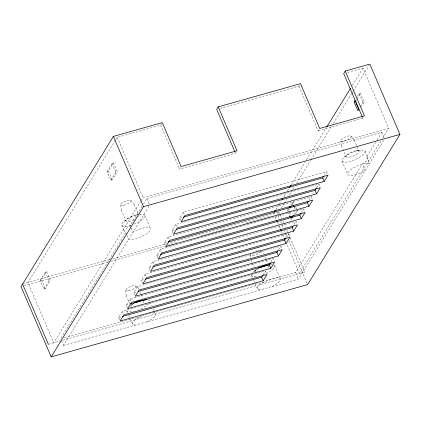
<?xml version="1.0" encoding="UTF-8"?>
<svg xmlns="http://www.w3.org/2000/svg" width="421" height="421" viewBox="0 0 421 421"><rect width="100%" height="100%" fill="white"/><g stroke="black" fill="none" stroke-linecap="round" stroke-linejoin="round"><path stroke-width="0.32" stroke-dasharray="2.1 1.58" d="M115.496 140.172L27.944 282.596L53.735 342.778L140.603 201.464M115.838 139.609L117.212 137.378L160.775 125.1L161.69 123.611M40.148 280.323L45.236 272.05L46.578 271.671L50.341 280.454L45.252 288.732L43.91 289.111L40.148 280.323L41.49 279.944L46.578 271.671M107.029 171.526L112.118 163.248L113.459 162.869L117.222 171.652L112.133 179.93L110.791 180.309L107.029 171.526L108.371 171.147L113.459 162.869M43.91 289.111L48.999 280.833L50.341 280.454M110.791 180.309L115.88 172.031L117.222 171.652M140.946 200.906L143.003 197.554L388.725 128.3L362.934 68.123L346.804 72.67M142.066 206.301L130.121 225.735L129.61 226.045A12.541 3.815 -23.2 0 0 125.558 232.639L125.816 232.734L60.629 338.779L61.398 340.578M143.429 204.08L146.845 198.528L381.831 132.294L384.657 138.888M61.655 341.178L63.455 345.367L149.329 205.669M160.775 125.1L179.599 169.026L180.52 167.537M119.517 319.913L118.511 317.566L122.327 311.361L265.467 271.019L266.472 273.361M127.4 308.083L126.142 305.151L129.957 298.947L273.097 258.599L274.355 261.53M134.778 295.079L133.773 292.737L137.588 286.527L280.728 246.185L281.986 249.116M142.409 282.665L141.409 280.323L145.224 274.113L288.364 233.771L289.616 236.697M150.044 270.25L149.039 267.909L152.855 261.699L295.995 221.357L297.247 224.282M157.675 257.836L156.67 255.489L160.485 249.285L303.625 208.942L304.63 211.284M165.306 245.417L164.301 243.075L168.116 236.87L311.256 196.523L312.514 199.454M172.936 233.002L171.936 230.661L175.752 224.451L318.892 184.109L320.144 187.04M180.572 220.588L179.567 218.246L183.382 212.037L326.522 171.694L327.775 174.62M236.118 152.276L235.507 153.27L179.599 169.026M219.846 108.45L298.978 86.147L299.894 84.658M298.978 86.147L318.181 130.952L319.402 128.968M276.071 209.432L278.818 204.964M279.16 204.406L281.217 201.054M283.964 196.586L286.027 193.234M287.401 190.997L289.116 188.208M291.174 184.856L305.251 161.953M306.625 159.722L326.538 127.326M352.288 85.437L362.934 68.123M277.507 214.31L279.034 211.826L279.807 213.631M281.438 207.911L283.849 203.996M284.191 203.438L286.601 199.517M289.348 195.044L291.411 191.687M292.79 189.45L294.511 186.65M296.573 183.293L310.672 160.354M311.019 159.796L331.995 125.669M333.374 123.432L351.598 93.778M351.945 93.22L352.977 91.541M353.319 90.978L369.138 65.244M288.227 209.037L287.211 210.689L288.553 210.311L289.569 208.658M290.601 205.174L292.3 202.412L293.637 202.038L294.642 204.38M357.482 96.372L359.181 93.615L360.518 93.236L364.286 102.019L361.571 106.434M291.606 205.348L293.637 202.038M355.435 101.514L356.787 99.303M357.129 98.751L360.518 93.236M291.653 218.373L290.974 219.478L292.316 219.099L292.995 217.994M294.026 214.51L296.063 211.2L297.405 210.821L295.647 206.722M360.229 106.813L362.944 102.398L364.286 102.019M295.368 214.131L297.405 210.821M263.241 274.639L265.467 271.019M270.871 262.225L273.097 258.599M278.502 249.806L280.728 246.185M286.138 237.391L288.364 233.771M294.084 224.461L295.995 221.357M301.399 212.563L303.625 208.942M309.03 200.143L311.256 196.523M316.666 187.729L318.892 184.109M324.296 175.315L326.522 171.694M318.181 130.952L362.907 118.348L363.823 116.859M145.392 314.887L257.873 283.275A12.541 3.815 -23.2 0 0 268.645 280.239L295.616 272.55L362.423 163.874L362.934 163.564A12.541 3.815 -23.2 0 0 366.986 156.97L366.723 156.875L375.653 142.351M377.027 140.119L381.831 132.294M380.831 141.146L299.457 273.518L286.822 244.033M382.547 138.356L388.725 128.3M63.455 345.367L298.442 279.139L383.968 140.004M124.148 221.351L127.268 218.704M130.815 305.367L132.152 304.23A7.025 2.137 -23.2 0 0 131.057 305.425M344.294 157.133L347.409 154.486M254 271.661L256.673 269.393M144.135 315.245L143.687 315.461A12.541 3.815 -23.2 0 1 132.91 318.497L64.418 337.71M146.955 321.833L147.213 321.712A12.541 3.815 -23.2 0 0 152.586 312.977M271.919 286.612L272.177 286.49A12.541 3.815 -23.2 0 0 279.412 278.044A12.541 3.815 -23.2 0 0 262.483 282.817A12.541 3.815 -23.2 0 0 260.194 289.869L260.378 289.864M179.567 218.246L183.351 217.178M171.936 230.661L175.089 229.771M164.301 243.075L167.453 242.186M22.576 284.107L109.744 259.541M112.907 258.652L166.595 243.517M170.384 242.449L279.034 211.826M24.207 285.701L108.218 262.025M110.744 261.309L165.069 246.001M167.595 245.29L176.441 242.796M201.706 235.676L224.446 229.266M245.922 223.214L271.187 216.089M156.67 255.489L159.822 254.6M149.039 267.909L152.191 267.019M141.409 280.323L143.929 279.612M133.773 292.737L136.925 291.848M126.142 305.151L129.294 304.262M118.511 317.566L121.664 316.681M48.368 344.289L60.056 340.994M62.582 340.284L304.825 272.008L287.801 232.287M356.54 150.565L360.592 150.134M136.393 214.789L140.446 214.357M135.415 325.086L135.23 325.091A12.541 3.815 -23.2 0 1 140.603 316.355M351.061 136.183L354.35 140.219M260.767 250.711L263.525 254.037M130.92 200.401L134.204 204.443M135.804 285.927L138.562 289.259M340.784 140.593L341.447 145.761M120.638 204.816L121.301 209.979M125.526 290.343L126.189 295.505M359.181 93.615L362.944 102.398M362.392 117.154L362.907 118.348M364.991 151.055L367.912 157.859M366.723 156.875L369.496 163.448A12.541 3.815 -23.2 0 0 353.614 167.795A12.541 3.815 -23.2 0 0 349.072 175.183A12.541 3.815 -23.2 0 0 365.139 170.526L362.423 163.874M354.293 140.098L359.055 151.202A7.025 2.137 -23.2 0 1 349.898 157.033A7.025 2.137 -23.2 0 1 348.777 153.491A7.025 2.137 -23.2 0 1 359.055 151.202M341.394 145.634L346.151 156.738M341.952 160.943L347.693 174.336M292.3 202.412L293.3 204.759M294.305 207.1L295.81 210.616M288.553 210.311L289.306 212.068M289.553 212.658L290.811 215.584M287.711 211.863L289.469 215.962M280.065 214.236L281.87 218.446M282.901 220.857L283.675 222.662M283.933 223.262L285.738 227.477M286.769 229.882L287.543 231.687M278.023 215.51L279.565 219.115M280.597 221.52L283.428 228.129M284.459 230.529L285.228 232.334M285.485 232.934L287.29 237.139M288.832 240.744L307.114 283.391M273.666 213.342L274.182 214.542M275.213 216.952L276.244 219.357M277.534 222.367L278.823 225.377M279.081 225.977L280.112 228.387M281.402 231.392L284.238 238.012M295.616 272.55L298.442 279.139M274.697 265.577L280.439 278.976M264.988 256.936L267.714 263.293M251.153 260.289L252.142 262.599M252.337 263.051L254.126 267.219M255.115 269.535L255.857 271.266M251.658 275.466L252.684 277.865M253.71 280.26L257.399 288.864M183.382 212.037L184.635 214.968M175.752 224.451L177.004 227.382M168.116 236.87L169.121 239.212M146.845 198.528L149.671 205.116M117.212 137.378L143.003 197.554M160.485 249.285L161.743 252.211M144.845 215.273L150.592 228.671M134.152 204.317L137.92 213.11M112.118 163.248L115.88 172.031M152.855 261.699L153.86 264.041M108.371 171.147L112.133 179.93M130.121 225.735L130.889 227.529M131.147 228.129L133.047 232.26A12.541 3.815 -23.2 0 1 149.118 227.603A12.541 3.815 -23.2 0 1 144.571 234.997A12.541 3.815 -23.2 0 1 128.694 239.344L125.816 232.734M121.248 209.853L126.011 220.962M145.224 274.113L146.476 277.044M121.806 225.161L124.727 231.971M150.244 301.999L151.881 305.809M153.165 308.809L153.933 310.603M154.097 310.982L155.475 314.198M140.03 292.158L140.772 293.89M141.019 294.468L142.808 298.636M137.588 286.527L138.593 288.874M129.957 298.947L130.963 301.289M126.137 295.384L129.657 303.599M126.695 310.687L127.816 313.303M128.747 315.482L132.436 324.086M122.327 311.361L123.585 314.287M45.236 272.05L48.999 280.833M41.49 279.944L45.252 288.732M250.49 255.121L250.779 257.573M274.139 265.046A12.541 3.815 -23.2 0 1 264.383 274.281M263.657 274.581A12.541 3.815 -23.2 0 1 262.925 274.86M256.152 276.602A12.541 3.815 -23.2 0 1 251.642 274.697M252.837 272.761A12.541 3.815 -23.2 0 1 253.184 272.398M253.574 272.034A12.541 3.815 -23.2 0 1 258.547 268.656M270.298 264.662A12.541 3.815 -23.2 0 1 271.898 264.577M148.234 299.926A12.541 3.815 -23.2 0 1 149.881 301.515M148.65 303.725A12.541 3.815 -23.2 0 1 139.419 309.503M138.693 309.798A12.541 3.815 -23.2 0 1 137.962 310.082M133.704 311.382A12.541 3.815 -23.2 0 1 133.041 311.524M131.784 311.745A12.541 3.815 -23.2 0 1 126.9 309.324M131.084 305.362A12.541 3.815 -23.2 0 1 132.925 304.241M141.309 316.018A12.541 3.815 -23.2 0 1 142.024 315.692M139.235 214.531A12.541 3.815 -23.2 0 1 144.65 217.015A12.541 3.815 -23.2 0 1 133.804 224.272M130.905 225.293A12.541 3.815 -23.2 0 1 122.195 223.477A12.541 3.815 -23.2 0 1 137.251 214.963M268.761 265.73A7.025 2.137 -23.2 0 1 266.914 268.288M266.304 268.714A7.025 2.137 -23.2 0 1 265.972 268.924M256.168 271.566A7.025 2.137 -23.2 0 1 256.663 269.424M143.798 300.952A7.025 2.137 -23.2 0 1 141.651 303.72M131.205 306.788A7.025 2.137 -23.2 0 1 130.884 305.772M138.941 215.699A7.025 2.137 -23.2 0 1 138.919 215.852M138.693 216.362A7.025 2.137 -23.2 0 1 138.42 216.741M134.283 219.63A7.025 2.137 -23.2 0 1 126.532 221.357A7.025 2.137 -23.2 0 1 128.858 217.573A7.025 2.137 -23.2 0 1 137.293 214.736M260.783 251.511A5.62 1.71 -23.2 0 1 254.11 255.426A5.62 1.71 -23.2 0 1 250.9 254.173M254.847 251.569A5.62 1.71 -23.2 0 1 255.173 251.426M256.152 251.053A5.62 1.71 -23.2 0 1 257.431 250.663M258.031 250.521A5.62 1.71 -23.2 0 1 258.862 250.39M348.741 161.685A12.541 3.815 -23.2 0 0 365.086 151.271A12.541 3.815 -23.2 0 0 346.73 155.365A12.541 3.815 -23.2 0 0 348.741 161.685M343.846 141.035A5.62 1.71 -23.2 0 0 351.172 136.372A5.62 1.71 -23.2 0 0 342.947 138.204A5.62 1.71 -23.2 0 0 343.846 141.035M128.589 290.785A5.62 1.71 -23.2 0 0 135.909 286.117A5.62 1.71 -23.2 0 0 127.689 287.948A5.62 1.71 -23.2 0 0 128.589 290.785M123.7 205.253A5.62 1.71 -23.2 0 0 131.026 200.591A5.62 1.71 -23.2 0 0 122.8 202.422A5.62 1.71 -23.2 0 0 123.7 205.253"/><path stroke-width="0.63" d="M345.225 71.06L364.433 115.864L319.707 128.468L300.505 83.663L218.21 106.86L237.034 150.786L181.13 166.542L162.301 122.616L113.37 136.404L21.05 286.59L51.173 356.876L307.63 284.596L399.95 134.41L369.827 64.124L345.225 71.06L343.699 73.543L362.139 116.554M51.173 356.876L143.493 206.69L399.95 134.41M218.21 106.86L216.683 109.344L234.992 152.065M274.35 212.226L275.381 210.547M281.907 199.938L282.933 198.259M289.459 187.65L290.832 185.414M326.885 126.768L350.572 88.231M288.906 207.932L289.922 206.274M358.876 109.018L357.855 110.676L354.093 101.893L355.108 100.235M290.248 207.553L291.264 205.901M292.332 217.268L293.348 215.615M122.295 316.503L261.651 277.223L262.604 275.671M130.557 303.909L269.282 264.809L270.556 262.741M138.188 291.495L276.913 252.395L277.871 250.842M145.192 279.255L284.549 239.981L285.817 237.907M152.823 266.84L292.179 227.561L293.132 226.009M160.454 254.426L299.81 215.147L301.083 213.079M168.084 242.007L307.441 202.733L308.398 201.18M176.346 229.413L315.076 190.318L316.345 188.245M183.351 217.178L322.707 177.899L323.66 176.352M263.157 280.739L266.972 274.529L123.832 314.876L120.017 321.081L263.157 280.739L261.651 277.223M270.787 268.324L274.603 262.115L131.463 302.457L127.647 308.667L270.787 268.324L269.282 264.809M278.418 255.91L282.238 249.7L139.098 290.043L135.283 296.252L278.418 255.91L276.913 252.395M286.054 243.491L289.869 237.286L146.729 277.628L142.914 283.838L286.054 243.491L284.549 239.981M293.684 231.076L297.5 224.872L154.36 265.214L150.544 271.419L293.684 231.076L292.179 227.561M301.315 218.662L305.13 212.452L161.99 252.795L158.175 259.004L301.315 218.662L299.81 215.147M308.946 206.248L312.766 200.038L169.626 240.38L165.811 246.59L308.946 206.248L307.441 202.733M316.581 193.828L320.397 187.624L177.257 227.966L173.441 234.176L316.581 193.828L315.076 190.318M324.212 181.414L328.027 175.21L184.887 215.552L181.072 221.756L324.212 181.414L322.707 177.899M354.093 101.893L355.435 101.514L358.945 109.713M293.553 205.343L294.305 207.1M291.064 216.168L291.816 217.925M289.722 216.547L290.222 217.72M276.76 220.562L277.276 221.767M280.37 228.987L281.144 230.792M284.496 238.618L285.012 239.817M113.37 136.404L143.493 206.69M22.576 284.107L48.368 344.289M136.378 302.515A12.541 3.815 -23.2 0 1 146.434 299.805M260.625 267.619A12.541 3.815 -23.2 0 1 261.341 267.293M262.062 266.982A12.541 3.815 -23.2 0 1 269.703 264.741M257.952 268.377A7.025 2.137 -23.2 0 1 258.262 268.161M258.594 267.951A7.025 2.137 -23.2 0 1 267.14 265.046M133.299 303.383A7.025 2.137 -23.2 0 1 143.103 300.389"/></g></svg>
